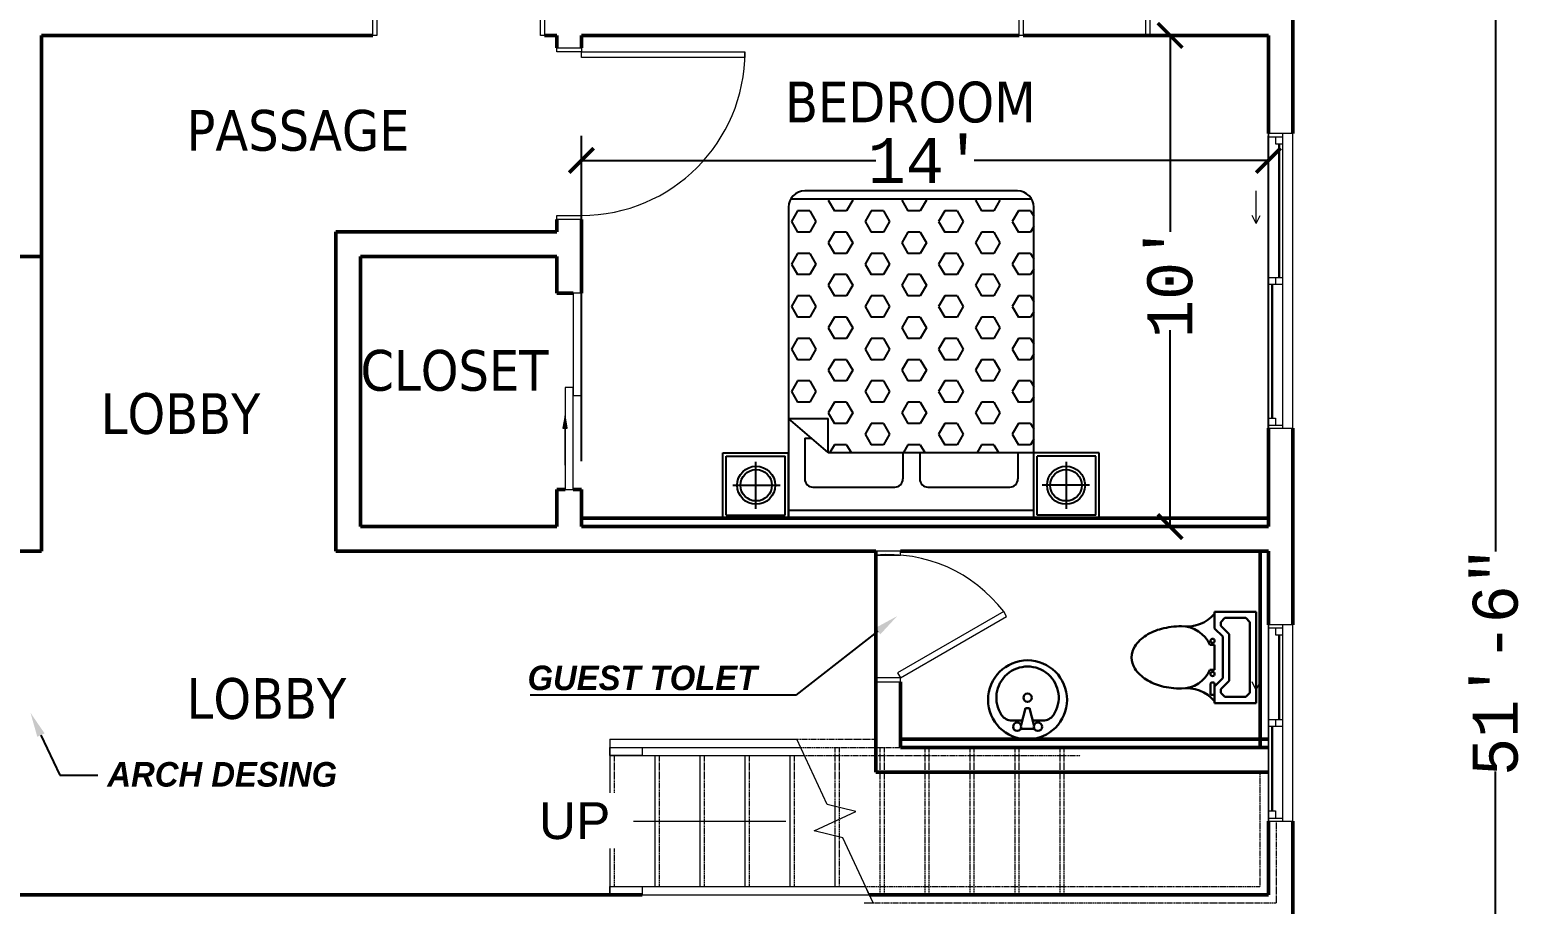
# Model space of a CAD drawing. Header units: inches. Extents: x 8351 to 42256, y 21052 to 33437.
# Drawn here: x 32353.8 to 32719.4, y 29823.7 to 30037.3 of the extents above; entities that cross this region are included whole.
import ezdxf
from ezdxf import colors
from ezdxf.entities.mleader import LeaderData, LeaderLine
from ezdxf.math import Vec2, Vec3

# ---------------------------------------------------------------- set-up
doc = ezdxf.new("R2010")
doc.units = ezdxf.units.IN
doc.header["$MEASUREMENT"] = 0
doc.linetypes.add('Overhead 1_16_', pattern=[0.101562, 0.0625, -0.039062])
for name, color, linetype, lineweight in [('A-DETL-GENF', 92, 'Continuous', 9), ('A-DIM', 7, 'Continuous', 25), ('A-DOOR', 10, 'Continuous', 13), ('A-DOOR-FRAM', 31, 'Continuous', 20), ('A-FLOR-HRAL', 11, 'Continuous', 9), ('A-GLAZ', 160, 'Continuous', 13), ('A-PLUMBING', 6, 'Continuous', 30), ('A-TEXT', 7, 'Continuous', 25), ('A-WALL', 7, 'Continuous', 35), ('S-STRS', 14, 'Continuous', 9), ('S-STRS-ANNO', 31, 'Continuous', 9), ('S-STRS-IDEN', 24, 'Continuous', 9), ('S-STRS-MBND', 31, 'Overhead 1_16_', 9)]:
    doc.layers.add(name, color=color, linetype=linetype, lineweight=lineweight)
doc.layers.add('A-FUNTURE', color=241, linetype='Continuous')
doc.styles.add('Arial', font='arial.ttf', dxfattribs={"height": 9})
doc.styles.add('ATT', font='txt')
doc.styles.add('PDF Tahoma', font='tahoma.ttf')
doc.styles.get("Standard").update_dxf_attribs({"font": 'consolab.ttf', "height": 11})
doc.dimstyles.get("Standard").update_dxf_attribs({"dimtxt": 11, "dimasz": 6, "dimexe": 6, "dimexo": 16, "dimgap": 0.09, "dimtad": 0, "dimdec": 0, "dimzin": 0, "dimdsep": 46, "dimlunit": 4, "dimtxsty": 'Standard', "dimblk": 'ARCHTICK', "dimcen": 0.09, "dimclrd": 256, "dimclre": 256, "dimclrt": 256, "dimadec": 0, "dimazin": 0, "dimtfac": 1, "dimtdec": 0, "dimtix": 1, "dimtofl": 0, "dimtmove": 0, "dimatfit": 2, "dimldrblk": 'ARCHTICK', "dimfxl": 1, "dimtolj": 1, "dimtzin": 0, "dimlwd": -1, "dimlwe": -1, "dimarcsym": 0})

# ---------------------------------------------------------------- blocks, each defined once
blk = doc.blocks.new('M_Door-Interior-Single-Full Glass-Wood - M_Door-Interior-Single-Full Glass-Wood-325325-B-FLOOR-PLAN')
at = {"layer": 'A-DOOR', "lineweight": 20}
for p, q in [((13.62, -2.88), (15, -2.88)), ((13.62, -32.88), (13.62, -2.88)), ((15, -2.88), (15, -32.88)), ((15, -32.88), (13.62, -32.88))]:
    blk.add_line(p, q, dxfattribs=at)
at = {"layer": 'A-DOOR', "lineweight": 9}
blk.add_arc((15, -2.88), 30, 180, 270, dxfattribs=at)
at = {"layer": 'A-DOOR-FRAM'}
for p, q in [((-15.98, 3.13), (-15, 3.13)), ((-15.98, -2.88), (-15.98, 3.13)), ((-15, 3.13), (-15, -2.88)), ((15, 3.13), (15.98, 3.13)), ((15, -2.88), (15, 3.13)), ((15.98, 3.13), (15.98, -2.88)), ((-15, -2.88), (-15.98, -2.88)), ((15.98, -2.88), (15, -2.88))]:
    blk.add_line(p, q, dxfattribs=at)
blk = doc.blocks.new('M_Door-Interior-Single-6_Panel-Wood - M_Door-Interior-Single-6_Panel-Wood-325326-B-FLOOR-PLAN')
at = {"layer": 'A-DOOR', "lineweight": 20}
for p, q in [((18.62, -2.88), (20, -2.88)), ((18.62, -42.88), (18.62, -2.88)), ((20, -2.88), (20, -42.88)), ((20, -42.88), (18.62, -42.88))]:
    blk.add_line(p, q, dxfattribs=at)
at = {"layer": 'A-DOOR', "lineweight": 9}
blk.add_arc((20, -2.88), 40, 180, 270, dxfattribs=at)
at = {"layer": 'A-DOOR-FRAM'}
for p, q in [((-20.98, 3.13), (-20, 3.13)), ((-20.98, -2.88), (-20.98, 3.13)), ((-20, 3.13), (-20, -2.88)), ((20, 3.13), (20.98, 3.13)), ((20, -2.88), (20, 3.13)), ((20.98, 3.13), (20.98, -2.88)), ((-20, -2.88), (-20.98, -2.88)), ((20.98, -2.88), (20, -2.88))]:
    blk.add_line(p, q, dxfattribs=at)
blk = doc.blocks.new('M_Door-Double-Sliding - 1700 x 2000mm-325327-B-FLOOR-PLAN')
at = {"layer": 'A-DETL-GENF', "lineweight": 13}
blk.add_hatch(color=256, dxfattribs=at).paths.add_polyline_path([(9.01, 4.53), (6, 4), (9.01, 3.47)], flags=0)
at = {"layer": 'A-DETL-GENF'}
for p, q in [((9.01, 4.53), (6, 4)), ((18, 4), (6, 4)), ((6, 4), (9.01, 3.47)), ((9.01, 3.47), (9.01, 4.53))]:
    blk.add_line(p, q, dxfattribs=at)
at = {"layer": 'A-DOOR', "lineweight": 20}
for p, q in [((0.98, 8), (-24, 8)), ((-24, 8), (-24, 6.03)), ((0.98, 6.03), (0.98, 8)), ((-24, 6.03), (0.98, 6.03)), ((24, 6.03), (-0.98, 6.03)), ((-0.98, 6.03), (-0.98, 4.06)), ((-0.98, 4.06), (24, 4.06)), ((24, 4.06), (24, 6.03))]:
    blk.add_line(p, q, dxfattribs=at)
blk = doc.blocks.new('M_Window-Sliding-Double - 1500 x 1200mm-330903-B-FLOOR-PLAN')
at = {"layer": 'A-GLAZ'}
for p, q in [((14, 5.85), (16, 6.85)), ((14, 5.85), (16, 4.85)), ((14, 5.85), (22, 5.85)), ((36, 2.85), (-36, 2.85)), ((-36, -3.15), (36, -3.15))]:
    blk.add_line(p, q, dxfattribs=at)
at = {"layer": 'A-GLAZ', "lineweight": 20}
for p, q in [((-36, 2.85), (-36, -3.15)), ((-36, 2.85), (-33.5, 2.85)), ((-35.25, 2.85), (-35.25, -0.65)), ((-33.5, 1.1), (-35.25, 1.1)), ((-33.5, 2.85), (-33.5, 1.1)), ((-0.875, -0.65), (-0.875, 2.85)), ((-0.875, 2.85), (0.875, 2.85)), ((0.875, 1.1), (-0.875, 1.1)), ((0.875, 2.85), (0.875, -0.65)), ((33.5, 1.1), (33.5, -0.65)), ((35.25, 1.1), (33.5, 1.1)), ((35.25, 2.85), (36, 2.85)), ((35.25, 2.85), (35.25, -0.65)), ((36, -3.15), (36, 2.85)), ((-36, -0.65), (-35.25, -0.65)), ((-0.875, -0.65), (0.875, -0.65)), ((33.5, -0.65), (36, -0.65))]:
    blk.add_line(p, q, dxfattribs=at)
at = {"layer": 'A-GLAZ', "lineweight": 9}
for p, q in [((-33.5, 2.85), (-0.875, 2.85)), ((0.875, 2.85), (35.25, 2.85)), ((-35.25, -0.65), (-0.875, -0.65)), ((0.875, -0.65), (33.5, -0.65))]:
    blk.add_line(p, q, dxfattribs=at)
at = {"layer": 'A-GLAZ', "lineweight": 30}
for p, q in [((-33.5, 1.975), (-0.875, 1.975)), ((0.875, 0.225), (33.5, 0.225))]:
    blk.add_line(p, q, dxfattribs=at)
blk = doc.blocks.new('M_Window-Sliding-Double - 1500 x 1200mm 3-331050-B-FLOOR-PLAN')
at = {"layer": 'A-GLAZ'}
for p, q in [((8, 5.85), (10, 6.85)), ((8, 5.85), (10, 4.85)), ((8, 5.85), (16, 5.85)), ((24, 2.85), (-24, 2.85)), ((-24, -3.15), (24, -3.15))]:
    blk.add_line(p, q, dxfattribs=at)
at = {"layer": 'A-GLAZ', "lineweight": 20}
for p, q in [((-24, 2.85), (-24, -3.15)), ((-24, 2.85), (-21.5, 2.85)), ((-23.25, 2.85), (-23.25, -0.65)), ((-21.5, 1.1), (-23.25, 1.1)), ((-21.5, 2.85), (-21.5, 1.1)), ((-0.875, -0.65), (-0.875, 2.85)), ((-0.875, 2.85), (0.875, 2.85)), ((0.875, 1.1), (-0.875, 1.1)), ((0.875, 2.85), (0.875, -0.65)), ((21.5, 1.1), (21.5, -0.65)), ((23.25, 1.1), (21.5, 1.1)), ((23.25, 2.85), (24, 2.85)), ((23.25, 2.85), (23.25, -0.65)), ((24, -3.15), (24, 2.85)), ((-24, -0.65), (-23.25, -0.65)), ((-0.875, -0.65), (0.875, -0.65)), ((21.5, -0.65), (24, -0.65))]:
    blk.add_line(p, q, dxfattribs=at)
at = {"layer": 'A-GLAZ', "lineweight": 9}
for p, q in [((-21.5, 2.85), (-0.875, 2.85)), ((0.875, 2.85), (23.25, 2.85)), ((-23.25, -0.65), (-0.875, -0.65)), ((0.875, -0.65), (21.5, -0.65))]:
    blk.add_line(p, q, dxfattribs=at)
at = {"layer": 'A-GLAZ', "lineweight": 30}
for p, q in [((-21.5, 1.975), (-0.875, 1.975)), ((0.875, 0.225), (21.5, 0.225))]:
    blk.add_line(p, q, dxfattribs=at)
blk = doc.blocks.new('Top Rail Type - Top Rail_Internal_-335362-B-FLOOR-PLAN')
at = {"layer": 'A-FLOR-HRAL'}
for p, q in [((-161.36, 212.38), (-161.36, 214.38)), ((-161.36, 214.38), (-153.5, 214.38)), ((-153.5, 214.38), (-153.5, 212.38))]:
    blk.add_line(p, q, dxfattribs=at)
blk = doc.blocks.new('Top Rail Type - Top Rail_Internal_-335377-B-FLOOR-PLAN')
at = {"layer": 'A-FLOR-HRAL'}
for p, q in [((-161.36, 246.38), (-161.36, 248.38)), ((-161.36, 248.38), (-153.5, 248.38)), ((-153.5, 246.38), (-161.36, 246.38)), ((-153.5, 248.38), (-153.5, 246.38))]:
    blk.add_line(p, q, dxfattribs=at)
blk = doc.blocks.new('P15TOI12')
at = {"color": 0, "linetype": 'ByBlock'}
for p, q in [((0, -279.4), (0, 279.4)), ((0, 279.4), (254, 279.4)), ((254, 279.4), (254, 177.8)), ((38.1, 215.9), (63.5, 241.3)), ((38.1, -215.9), (38.1, 215.9)), ((63.5, 241.3), (190.5, 241.3)), ((165.1, 142.8), (215.9, 193.6)), ((190.5, 241.3), (215.9, 215.9)), ((215.9, 215.9), (215.9, 193.6)), ((165.1, -142.8), (165.1, 142.8)), ((203.2, 127), (254, 177.8)), ((203.2, -127), (203.2, 127)), ((254, 76.2), (254, -76.2)), ((254, 76.2), (282.6, 76.2)), ((254, -76.2), (282.6, -76.2)), ((165.1, -142.8), (215.9, -193.6)), ((203.2, -127), (254, -177.8)), ((254, -165.1), (254, -177.8)), ((254, -279.4), (254, -177.8)), ((279.4, -228.6), (279.4, -165.1)), ((63.5, -241.3), (38.1, -215.9)), ((63.5, -241.3), (190.5, -241.3)), ((215.9, -215.9), (190.5, -241.3)), ((215.9, -215.9), (215.9, -193.6)), ((254, -228.6), (279.4, -228.6)), ((0, -279.4), (254, -279.4))]:
    blk.add_line(p, q, dxfattribs=at)
blk.add_lwpolyline([(457.2, -190.5, 0.063415), (579, -175, 0.076468), (672.7, -134.7, 0.107136), (741.6, -67.6, 0.147373), (762, 0, 0.147373), (741.6, 67.6, 0.107136), (672.7, 134.7, 0.076468), (579, 175, 0.063415), (457.2, 190.5, 0.063415)], format="xyb", dxfattribs=at)
for centre in [(266.7, 101.6), (266.7, -101.6)]:
    blk.add_circle(centre, 12.7, dxfattribs=at)
for centre, radius, start, end in [((426.2, 416.9), 228.5, 221.08899, 277.79892), ((457.2, 0), 190.5, 90, 156.42182), ((457.2, 0), 190.5, 203.57818, 270), ((266.7, -165.1), 12.7, 0, 180), ((426.2, -416.9), 228.5, 82.20108, 138.91101)]:
    blk.add_arc(centre, radius, start, end, dxfattribs=at)
at = {"color": 0, "linetype": 'ByBlock', "style": 'ATT'}
for tag, p, flags in [('ITEM', (0, -533.4), 3), ('ROOM_NUMBER', (0, -762), 1)]:
    blk.add_attdef(tag, p, '', height=152.4, dxfattribs=dict(at, flags=flags))
blk = doc.blocks.new('P15LAV05')
at = {"color": 0, "linetype": 'ByBlock'}
for p, q in [((114.3, 31.8), (114.3, 95)), ((63.5, -38.1), (63.5, 38.1)), ((190.5, 12.7), (88.9, 38.1)), ((190.5, -12.7), (190.5, 12.7)), ((88.9, -38.1), (190.5, -12.7)), ((114.3, -95), (114.3, -31.8))]:
    blk.add_line(p, q, dxfattribs=at)
for centre, radius in [((241.3, 0), 241.3), ((76.2, 63.5), 25.4), ((254, 0), 25.4), ((76.2, -63.5), 25.4)]:
    blk.add_circle(centre, radius, dxfattribs=at)
for centre, radius, start, end in [((254, 0), 190.5, 236.25101, 123.74899), ((190.5, 95), 76.2, 123.74899, 180), ((190.5, -95), 76.2, 180, 236.25101)]:
    blk.add_arc(centre, radius, start, end, dxfattribs=at)
at = {"color": 0, "linetype": 'ByBlock', "style": 'ATT'}
for tag, p, flags in [('ITEM', (0, -457.2), 3), ('ROOM_NUMBER', (0, -685.8), 1)]:
    blk.add_attdef(tag, p, '', height=152.4, dxfattribs=dict(at, flags=flags))
blk = doc.blocks.new('*X56')
at = {"color": 0, "ltscale": 120}
for p, q in [((62755.8, 38937.8), (62775, 38971.1)), ((62775, 38971.1), (62850, 38971.1)), ((62887.5, 38906.2), (62850, 38971.1)), ((63000, 38971.1), (62972.5, 39018.8)), ((63000, 38971.1), (63075, 38971.1)), ((63075, 38971.1), (63102.5, 39018.8)), ((63187.5, 38906.2), (63225, 38971.1)), ((63225, 38971.1), (63300, 38971.1)), ((63337.5, 38906.2), (63300, 38971.1)), ((63450, 38971.1), (63422.5, 39018.8)), ((63450, 38971.1), (63525, 38971.1)), ((63525, 38971.1), (63552.5, 39018.8)), ((63637.5, 38906.2), (63675, 38971.1)), ((63675, 38971.1), (63750, 38971.1)), ((63787.5, 38906.2), (63750, 38971.1)), ((63900, 38971.1), (63872.5, 39018.8)), ((63900, 38971.1), (63975, 38971.1)), ((63975, 38971.1), (64002.5, 39018.8)), ((62775, 38841.2), (62755.8, 38874.6)), ((62850, 38841.2), (62887.5, 38906.2)), ((63225, 38841.2), (63187.5, 38906.2)), ((63300, 38841.2), (63337.5, 38906.2)), ((63675, 38841.2), (63637.5, 38906.2)), ((63750, 38841.2), (63787.5, 38906.2)), ((62775, 38841.2), (62850, 38841.2)), ((62962.5, 38776.3), (63000, 38841.2)), ((63000, 38711.3), (62962.5, 38776.3)), ((63000, 38841.2), (63075, 38841.2)), ((63112.5, 38776.3), (63075, 38841.2)), ((63075, 38711.3), (63112.5, 38776.3)), ((63225, 38841.2), (63300, 38841.2)), ((63412.5, 38776.3), (63450, 38841.2)), ((63450, 38711.3), (63412.5, 38776.3)), ((63450, 38841.2), (63525, 38841.2)), ((63562.5, 38776.3), (63525, 38841.2)), ((63525, 38711.3), (63562.5, 38776.3)), ((63675, 38841.2), (63750, 38841.2)), ((63862.5, 38776.3), (63900, 38841.2)), ((63900, 38711.3), (63862.5, 38776.3)), ((63900, 38841.2), (63975, 38841.2)), ((64012.5, 38776.3), (63975, 38841.2)), ((63975, 38711.3), (64012.5, 38776.3)), ((62755.8, 38678), (62775, 38711.3)), ((62775, 38711.3), (62850, 38711.3)), ((62887.5, 38646.4), (62850, 38711.3)), ((63000, 38711.3), (63075, 38711.3)), ((63187.5, 38646.4), (63225, 38711.3)), ((63225, 38711.3), (63300, 38711.3)), ((63337.5, 38646.4), (63300, 38711.3)), ((63450, 38711.3), (63525, 38711.3)), ((63637.5, 38646.4), (63675, 38711.3)), ((63675, 38711.3), (63750, 38711.3)), ((63787.5, 38646.4), (63750, 38711.3)), ((63900, 38711.3), (63975, 38711.3)), ((64087.5, 38646.4), (64125, 38711.3)), ((64125, 38711.3), (64200, 38711.3)), ((64237.5, 38646.4), (64200, 38711.3)), ((62775, 38581.4), (62755.8, 38614.8)), ((62775, 38581.4), (62850, 38581.4)), ((62850, 38581.4), (62887.5, 38646.4)), ((62962.5, 38516.5), (63000, 38581.4)), ((63000, 38581.4), (63075, 38581.4)), ((63112.5, 38516.5), (63075, 38581.4)), ((63225, 38581.4), (63187.5, 38646.4)), ((63225, 38581.4), (63300, 38581.4)), ((63300, 38581.4), (63337.5, 38646.4)), ((63412.5, 38516.5), (63450, 38581.4)), ((63450, 38581.4), (63525, 38581.4)), ((63562.5, 38516.5), (63525, 38581.4)), ((63675, 38581.4), (63637.5, 38646.4)), ((63675, 38581.4), (63750, 38581.4)), ((63750, 38581.4), (63787.5, 38646.4)), ((63862.5, 38516.5), (63900, 38581.4)), ((63900, 38581.4), (63975, 38581.4)), ((64012.5, 38516.5), (63975, 38581.4)), ((64125, 38581.4), (64087.5, 38646.4)), ((64125, 38581.4), (64200, 38581.4)), ((64200, 38581.4), (64237.5, 38646.4)), ((63000, 38451.5), (62962.5, 38516.5)), ((63075, 38451.5), (63112.5, 38516.5)), ((63450, 38451.5), (63412.5, 38516.5)), ((63525, 38451.5), (63562.5, 38516.5)), ((63900, 38451.5), (63862.5, 38516.5)), ((63975, 38451.5), (64012.5, 38516.5)), ((62755.8, 38418.2), (62775, 38451.5)), ((62775, 38451.5), (62850, 38451.5)), ((62887.5, 38386.6), (62850, 38451.5)), ((63000, 38451.5), (63075, 38451.5)), ((63187.5, 38386.6), (63225, 38451.5)), ((63225, 38451.5), (63300, 38451.5)), ((63337.5, 38386.6), (63300, 38451.5)), ((63450, 38451.5), (63525, 38451.5)), ((63637.5, 38386.6), (63675, 38451.5)), ((63675, 38451.5), (63750, 38451.5)), ((63787.5, 38386.6), (63750, 38451.5)), ((63900, 38451.5), (63975, 38451.5)), ((64087.5, 38386.6), (64125, 38451.5)), ((64125, 38451.5), (64200, 38451.5)), ((64237.5, 38386.6), (64200, 38451.5)), ((62775, 38321.6), (62755.8, 38354.9)), ((62775, 38321.6), (62850, 38321.6)), ((62850, 38321.6), (62887.5, 38386.6)), ((62962.5, 38256.7), (63000, 38321.6)), ((63000, 38321.6), (63075, 38321.6)), ((63112.5, 38256.7), (63075, 38321.6)), ((63225, 38321.6), (63187.5, 38386.6)), ((63225, 38321.6), (63300, 38321.6)), ((63300, 38321.6), (63337.5, 38386.6)), ((63412.5, 38256.7), (63450, 38321.6)), ((63450, 38321.6), (63525, 38321.6)), ((63562.5, 38256.7), (63525, 38321.6)), ((63675, 38321.6), (63637.5, 38386.6)), ((63675, 38321.6), (63750, 38321.6)), ((63750, 38321.6), (63787.5, 38386.6)), ((63862.5, 38256.7), (63900, 38321.6)), ((63900, 38321.6), (63975, 38321.6)), ((64012.5, 38256.7), (63975, 38321.6)), ((64125, 38321.6), (64087.5, 38386.6)), ((64125, 38321.6), (64200, 38321.6)), ((64200, 38321.6), (64237.5, 38386.6)), ((63000, 38191.7), (62962.5, 38256.7)), ((63075, 38191.7), (63112.5, 38256.7)), ((63450, 38191.7), (63412.5, 38256.7)), ((63525, 38191.7), (63562.5, 38256.7)), ((63900, 38191.7), (63862.5, 38256.7)), ((63975, 38191.7), (64012.5, 38256.7)), ((62755.8, 38158.4), (62775, 38191.7)), ((62775, 38191.7), (62850, 38191.7)), ((62887.5, 38126.8), (62850, 38191.7)), ((62850, 38061.8), (62887.5, 38126.8)), ((63000, 38191.7), (63075, 38191.7)), ((63187.5, 38126.8), (63225, 38191.7)), ((63225, 38061.8), (63187.5, 38126.8)), ((63225, 38191.7), (63300, 38191.7)), ((63337.5, 38126.8), (63300, 38191.7)), ((63300, 38061.8), (63337.5, 38126.8)), ((63450, 38191.7), (63525, 38191.7)), ((63637.5, 38126.8), (63675, 38191.7)), ((63675, 38061.8), (63637.5, 38126.8)), ((63675, 38191.7), (63750, 38191.7)), ((63787.5, 38126.8), (63750, 38191.7)), ((63750, 38061.8), (63787.5, 38126.8)), ((63900, 38191.7), (63975, 38191.7)), ((64087.5, 38126.8), (64125, 38191.7)), ((64125, 38061.8), (64087.5, 38126.8)), ((64125, 38191.7), (64200, 38191.7)), ((64237.5, 38126.8), (64200, 38191.7)), ((64200, 38061.8), (64237.5, 38126.8)), ((62775, 38061.8), (62755.8, 38095.1)), ((62775, 38061.8), (62850, 38061.8)), ((62962.5, 37996.9), (63000, 38061.8)), ((63000, 38061.8), (63075, 38061.8)), ((63112.5, 37996.9), (63075, 38061.8)), ((63225, 38061.8), (63300, 38061.8)), ((63412.5, 37996.9), (63450, 38061.8)), ((63450, 38061.8), (63525, 38061.8)), ((63562.5, 37996.9), (63525, 38061.8)), ((63675, 38061.8), (63750, 38061.8)), ((63862.5, 37996.9), (63900, 38061.8)), ((63900, 38061.8), (63975, 38061.8)), ((64012.5, 37996.9), (63975, 38061.8)), ((64125, 38061.8), (64200, 38061.8)), ((62755.8, 37898.6), (62775, 37931.9)), ((62775, 37931.9), (62850, 37931.9)), ((62887.5, 37867), (62850, 37931.9)), ((63000, 37931.9), (62962.5, 37996.9)), ((63000, 37931.9), (63075, 37931.9)), ((63075, 37931.9), (63112.5, 37996.9)), ((63187.5, 37867), (63225, 37931.9)), ((63225, 37931.9), (63300, 37931.9)), ((63337.5, 37867), (63300, 37931.9)), ((63450, 37931.9), (63412.5, 37996.9)), ((63450, 37931.9), (63525, 37931.9)), ((63525, 37931.9), (63562.5, 37996.9)), ((63637.5, 37867), (63675, 37931.9)), ((63675, 37931.9), (63750, 37931.9)), ((63787.5, 37867), (63750, 37931.9)), ((63900, 37931.9), (63862.5, 37996.9)), ((63900, 37931.9), (63975, 37931.9)), ((63975, 37931.9), (64012.5, 37996.9)), ((64087.5, 37867), (64125, 37931.9)), ((64125, 37931.9), (64200, 37931.9)), ((64237.5, 37867), (64200, 37931.9)), ((62850, 37802), (62887.5, 37867)), ((63225, 37802), (63187.5, 37867)), ((63300, 37802), (63337.5, 37867)), ((63675, 37802), (63637.5, 37867)), ((63750, 37802), (63787.5, 37867)), ((64125, 37802), (64087.5, 37867)), ((64200, 37802), (64237.5, 37867)), ((62775, 37802), (62755.8, 37835.3)), ((62775, 37802), (62850, 37802)), ((62962.5, 37737.1), (63000, 37802)), ((63000, 37802), (63075, 37802)), ((63112.5, 37737.1), (63075, 37802)), ((63225, 37802), (63300, 37802)), ((63412.5, 37737.1), (63450, 37802)), ((63450, 37802), (63525, 37802)), ((63562.5, 37737.1), (63525, 37802)), ((63675, 37802), (63750, 37802)), ((63862.5, 37737.1), (63900, 37802)), ((63900, 37802), (63975, 37802)), ((64012.5, 37737.1), (63975, 37802)), ((64125, 37802), (64200, 37802)), ((62755.8, 37638.8), (62775, 37672.1)), ((62775, 37672.1), (62850, 37672.1)), ((62887.5, 37607.2), (62850, 37672.1)), ((63000, 37672.1), (62962.5, 37737.1)), ((63000, 37672.1), (63075, 37672.1)), ((63075, 37672.1), (63112.5, 37737.1)), ((63187.5, 37607.2), (63225, 37672.1)), ((63225, 37672.1), (63300, 37672.1)), ((63337.5, 37607.2), (63300, 37672.1)), ((63450, 37672.1), (63412.5, 37737.1)), ((63450, 37672.1), (63525, 37672.1)), ((63525, 37672.1), (63562.5, 37737.1)), ((63637.5, 37607.2), (63675, 37672.1)), ((63675, 37672.1), (63750, 37672.1)), ((63787.5, 37607.2), (63750, 37672.1)), ((63900, 37672.1), (63862.5, 37737.1)), ((63900, 37672.1), (63975, 37672.1)), ((63975, 37672.1), (64012.5, 37737.1)), ((64087.5, 37607.2), (64125, 37672.1)), ((64125, 37672.1), (64200, 37672.1)), ((64237.5, 37607.2), (64200, 37672.1)), ((62775, 37542.2), (62755.8, 37575.5)), ((62850, 37542.2), (62887.5, 37607.2)), ((63225, 37542.2), (63187.5, 37607.2)), ((63300, 37542.2), (63337.5, 37607.2)), ((63675, 37542.2), (63637.5, 37607.2)), ((63750, 37542.2), (63787.5, 37607.2)), ((64125, 37542.2), (64087.5, 37607.2)), ((64200, 37542.2), (64237.5, 37607.2)), ((62775, 37542.2), (62850, 37542.2)), ((62962.5, 37477.2), (63000, 37542.2)), ((62966.3, 37470.6), (62962.5, 37477.2)), ((63000, 37542.2), (63075, 37542.2)), ((63112.5, 37477.2), (63075, 37542.2)), ((63108.7, 37470.6), (63112.5, 37477.2)), ((63225, 37542.2), (63300, 37542.2)), ((63412.5, 37477.2), (63450, 37542.2)), ((63416.3, 37470.6), (63412.5, 37477.2)), ((63450, 37542.2), (63525, 37542.2)), ((63562.5, 37477.2), (63525, 37542.2)), ((63558.7, 37470.6), (63562.5, 37477.2)), ((63675, 37542.2), (63750, 37542.2)), ((63862.5, 37477.2), (63900, 37542.2)), ((63866.3, 37470.6), (63862.5, 37477.2)), ((63900, 37542.2), (63975, 37542.2)), ((64012.5, 37477.2), (63975, 37542.2)), ((64008.7, 37470.6), (64012.5, 37477.2)), ((64125, 37542.2), (64200, 37542.2))]:
    blk.add_line(p, q, dxfattribs=at)
blk = doc.blocks.new('_ArchTick')
at = {"color": 0, "linetype": 'ByBlock', "const_width": 0.15}
blk.add_lwpolyline([(-0.5, -0.5), (0.5, 0.5)], dxfattribs=at)
blk = doc.blocks.new('*D75')
at = {"layer": 'A-DIM', "transparency": 16777216}
for p, q in [((32678.66, 30192), (32718.2, 30192)), ((32712.2, 30192), (32712.2, 29909.91)), ((32712.2, 29574), (32712.2, 29856.09)), ((32600.66, 29574), (32718.2, 29574))]:
    blk.add_line(p, q, dxfattribs=at)
at = {"layer": 'Defpoints', "color": 0, "transparency": 16777216}
for p in [(32662.66, 30192), (32584.66, 29574), (32712.2, 29574)]:
    blk.add_point(p, dxfattribs=at)
at = {"layer": 'A-DIM', "transparency": 16777216, "xscale": 6, "yscale": 6, "zscale": 6}
for p, rotation in [((32712.2, 30192), 90), ((32712.2, 29574), 270)]:
    blk.add_blockref('_ArchTick', p, dxfattribs=dict(at, rotation=rotation))
at = {"layer": 'A-DIM', "transparency": 16777216, "insert": (32712.2, 29883), "char_height": 11, "attachment_point": 5, "rotation": 90}
blk.add_mtext('\\A1;51\'-6"', dxfattribs=at)
blk = doc.blocks.new('*D81')
at = {"layer": 'A-DIM', "transparency": 16777216}
for p, q in [((32488.66, 29932), (32488.66, 30011.44)), ((32656.66, 29932), (32656.66, 30011.44)), ((32488.66, 30005.44), (32560.63, 30005.44)), ((32656.66, 30005.44), (32584.69, 30005.44))]:
    blk.add_line(p, q, dxfattribs=at)
at = {"layer": 'Defpoints', "color": 0, "transparency": 16777216}
for p in [(32656.66, 30005.44), (32488.66, 29916), (32656.66, 29916)]:
    blk.add_point(p, dxfattribs=at)
at = {"layer": 'A-DIM', "transparency": 16777216, "xscale": 6, "yscale": 6, "zscale": 6, "rotation": 180}
blk.add_blockref('_ArchTick', (32488.66, 30005.44), dxfattribs=at)
at = {"layer": 'A-DIM', "transparency": 16777216, "xscale": 6, "yscale": 6, "zscale": 6}
blk.add_blockref('_ArchTick', (32656.66, 30005.44), dxfattribs=at)
at = {"layer": 'A-DIM', "transparency": 16777216, "insert": (32572.66, 30005.44), "char_height": 11, "attachment_point": 5}
blk.add_mtext("\\A1;14'", dxfattribs=at)
blk = doc.blocks.new('*D82')
at = {"layer": 'A-DIM', "transparency": 16777216}
for p, q in [((32640.66, 30036), (32626.61, 30036)), ((32632.61, 30036), (32632.61, 29988.03)), ((32632.61, 29916), (32632.61, 29963.97)), ((32640.66, 29916), (32626.61, 29916))]:
    blk.add_line(p, q, dxfattribs=at)
at = {"layer": 'Defpoints', "color": 0, "transparency": 16777216}
for p in [(32656.66, 30036), (32632.61, 29916), (32656.66, 29916)]:
    blk.add_point(p, dxfattribs=at)
at = {"layer": 'A-DIM', "transparency": 16777216, "xscale": 6, "yscale": 6, "zscale": 6}
for p, rotation in [((32632.61, 30036), 90), ((32632.61, 29916), 270)]:
    blk.add_blockref('_ArchTick', p, dxfattribs=dict(at, rotation=rotation))
at = {"layer": 'A-DIM', "transparency": 16777216, "insert": (32632.61, 29976), "char_height": 11, "attachment_point": 5, "rotation": 90}
blk.add_mtext("\\A1;10'", dxfattribs=at)

msp = doc.modelspace()

# ---------------------------------------------------------------- linework, layer by layer
at = {"layer": 'A-DOOR', "lineweight": 20}
for p, q in [((32591.95, 29895.21), (32565.97, 29880.21)), ((32566.66, 29879.01), (32592.64, 29894.01)), ((32592.64, 29894.01), (32591.95, 29895.21)), ((32565.97, 29880.21), (32566.66, 29879.01))]:
    msp.add_line(p, q, dxfattribs=at)
msp.add_arc((32563.66, 29873.45), 35.69, 37.5619, 94.8217, dxfattribs=at)
at = {"layer": 'A-DOOR-FRAM'}
for p, q in [((32560.66, 29910), (32560.66, 29909.01)), ((32566.66, 29910), (32560.66, 29910)), ((32560.66, 29909.01), (32566.66, 29909.01)), ((32566.66, 29909.01), (32566.66, 29910)), ((32560.66, 29879.01), (32560.66, 29878.03)), ((32566.66, 29879.01), (32560.66, 29879.01)), ((32560.66, 29878.03), (32566.66, 29878.03)), ((32566.66, 29878.03), (32566.66, 29879.01))]:
    msp.add_line(p, q, dxfattribs=at)
at = {"layer": 'A-FLOR-HRAL'}
for p, q in [((32495.66, 29862), (32495.66, 29860)), ((32495.66, 29862), (32542.27, 29862)), ((32495.66, 29860), (32543.2, 29860)), ((32543.2, 29860), (32542.27, 29862)), ((32495.66, 29828), (32495.66, 29826)), ((32495.66, 29828), (32558.12, 29828)), ((32559.05, 29826), (32558.12, 29828)), ((32503.52, 29826), (32559.05, 29826))]:
    msp.add_line(p, q, dxfattribs=at)
at = {"layer": 'A-FLOR-HRAL', "linetype": 'Overhead 1_16_'}
for p, q in [((32542.27, 29862), (32560.66, 29862)), ((32543.2, 29860), (32605.66, 29860)), ((32605.66, 29862), (32608.66, 29862)), ((32605.66, 29860), (32610.66, 29860)), ((32654.66, 29828), (32654.66, 29856)), ((32656.66, 29826), (32656.66, 29856)), ((32558.12, 29828), (32605.66, 29828)), ((32605.66, 29828), (32654.66, 29828)), ((32559.05, 29826), (32605.66, 29826)), ((32605.66, 29826), (32656.66, 29826))]:
    msp.add_line(p, q, dxfattribs=at)
at = {"layer": 'A-FUNTURE', "ltscale": 120}
for p, q in [((32595.29, 29998), (32543.29, 29998)), ((32598.75, 29996), (32539.82, 29996)), ((32539.29, 29994), (32539.29, 29918)), ((32599.29, 29918), (32599.29, 29994)), ((32549.03, 29934.07), (32539.29, 29942.39)), ((32539.29, 29942.39), (32549.03, 29942.39)), ((32549.03, 29934.07), (32549.03, 29942.39)), ((32543.29, 29937.62), (32543.29, 29927.62)), ((32543.29, 29937.62), (32544.87, 29937.62)), ((32523.29, 29934), (32539.29, 29934)), ((32523.29, 29918), (32523.29, 29934)), ((32524.09, 29933.2), (32538.49, 29933.2)), ((32524.09, 29918.8), (32524.09, 29933.2)), ((32538.49, 29918.8), (32538.49, 29933.2)), ((32539.29, 29918), (32539.29, 29934)), ((32549.03, 29934.07), (32599.29, 29934.07)), ((32567.29, 29934.07), (32567.29, 29927.62)), ((32571.4, 29934.07), (32571.4, 29927.62)), ((32595.4, 29934.07), (32595.4, 29927.62)), ((32599.29, 29918), (32599.29, 29934)), ((32615.29, 29934), (32599.29, 29934)), ((32600.09, 29918.8), (32600.09, 29933.2)), ((32614.49, 29933.2), (32600.09, 29933.2)), ((32614.49, 29918.8), (32614.49, 29933.2)), ((32615.29, 29918), (32615.29, 29934)), ((32531.32, 29920.29), (32531.32, 29931.77)), ((32607.26, 29920.29), (32607.26, 29931.77)), ((32525.71, 29926.08), (32537.28, 29926.08)), ((32545.29, 29925.62), (32565.29, 29925.62)), ((32573.4, 29925.62), (32593.4, 29925.62)), ((32612.87, 29926.08), (32601.3, 29926.08)), ((32523.29, 29918), (32539.29, 29918)), ((32524.09, 29918.8), (32538.49, 29918.8)), ((32539.29, 29920), (32599.29, 29920)), ((32539.29, 29918), (32599.29, 29918)), ((32615.29, 29918), (32599.29, 29918)), ((32614.49, 29918.8), (32600.09, 29918.8))]:
    msp.add_line(p, q, dxfattribs=at)
for centre, radius in [((32531.4, 29926.08), 4.65), ((32531.4, 29926.08), 3.85), ((32607.17, 29926.08), 4.65), ((32607.17, 29926.08), 3.85)]:
    msp.add_circle(centre, radius, dxfattribs=at)
for centre, radius, start, end in [((32543.29, 29994), 4, 90, 180), ((32595.29, 29994), 4, 0, 90), ((32545.29, 29927.62), 2, 180, 270), ((32565.29, 29927.62), 2, 270, 0), ((32573.4, 29927.62), 2, 180, 270), ((32593.4, 29927.62), 2, 270, 0)]:
    msp.add_arc(centre, radius, start, end, dxfattribs=at)
at = {"layer": 'A-WALL', "lineweight": 50}
for p, q in [((32662.66, 30012), (32662.66, 30096)), ((32356.66, 30036), (32437.67, 30036)), ((32356.66, 29910), (32356.66, 30036)), ((32479.64, 30036), (32482.66, 30036)), ((32482.66, 30036), (32482.66, 30032.98)), ((32488.66, 30036), (32595.67, 30036)), ((32488.66, 30032.98), (32488.66, 30036)), ((32596.66, 30036), (32656.66, 30036)), ((32656.66, 30036), (32656.66, 30012)), ((32482.66, 29991.01), (32482.66, 29988)), ((32488.66, 29973), (32488.66, 29991.01)), ((32428.66, 29988), (32428.66, 29910)), ((32482.66, 29988), (32428.66, 29988)), ((32350.66, 29982), (32356.66, 29982)), ((32434.66, 29916), (32434.66, 29982)), ((32434.66, 29982), (32482.66, 29982)), ((32482.66, 29982), (32482.66, 29973)), ((32482.66, 29973), (32486.69, 29973)), ((32656.66, 29940), (32656.66, 29916)), ((32662.66, 29892), (32662.66, 29940)), ((32484.72, 29925), (32482.66, 29925)), ((32482.66, 29925), (32482.66, 29916)), ((32488.66, 29925), (32486.69, 29925)), ((32488.66, 29916), (32488.66, 29925)), ((32656.66, 29918), (32488.66, 29918)), ((32482.66, 29916), (32434.66, 29916)), ((32656.66, 29916), (32488.66, 29916)), ((32350.66, 29910), (32356.66, 29910)), ((32428.66, 29910), (32560.66, 29910)), ((32560.66, 29910), (32560.66, 29856)), ((32656.66, 29910), (32566.66, 29910)), ((32654.66, 29910), (32654.66, 29862)), ((32656.66, 29910), (32656.66, 29892)), ((32566.66, 29878.03), (32566.66, 29862)), ((32656.66, 29864), (32566.66, 29864)), ((32656.66, 29862), (32566.66, 29862)), ((32656.66, 29856), (32560.66, 29856)), ((32656.66, 29844), (32656.66, 29826)), ((32662.66, 29820), (32662.66, 29844)), ((32503.53, 29826), (32347.66, 29826)), ((32656.66, 29826), (32559.05, 29826))]:
    msp.add_line(p, q, dxfattribs=at)
at = {"layer": 'S-STRS'}
for p, q in [((32495.66, 29864), (32495.66, 29862)), ((32495.66, 29864), (32541.33, 29864)), ((32495.66, 29860), (32495.66, 29828)), ((32506.66, 29860), (32506.66, 29828)), ((32517.66, 29860), (32517.66, 29828)), ((32528.66, 29860), (32528.66, 29828)), ((32539.66, 29860), (32539.66, 29828)), ((32550.66, 29847.61), (32550.66, 29844)), ((32550.66, 29840.38), (32550.66, 29828)), ((32557.79, 29824), (32559.98, 29824))]:
    msp.add_line(p, q, dxfattribs=at)
at = {"layer": 'S-STRS', "linetype": 'Overhead 1_16_'}
for p, q in [((32496.66, 29860), (32496.66, 29828)), ((32507.66, 29860), (32507.66, 29828)), ((32518.66, 29860), (32518.66, 29828)), ((32529.66, 29860), (32529.66, 29828)), ((32540.66, 29860), (32540.66, 29828)), ((32551.66, 29847.37), (32551.66, 29844.46)), ((32551.66, 29840.14), (32551.66, 29828))]:
    msp.add_line(p, q, dxfattribs=at)
at = {"layer": 'S-STRS-ANNO'}
for p, q in [((32495.66, 29844), (32506.66, 29844)), ((32506.66, 29844), (32517.66, 29844)), ((32517.66, 29844), (32528.66, 29844)), ((32528.66, 29844), (32538.66, 29844))]:
    msp.add_line(p, q, dxfattribs=at)
at = {"layer": 'S-STRS-MBND'}
for p, q in [((32541.33, 29864), (32560.66, 29864)), ((32542.27, 29862), (32606.66, 29862)), ((32550.66, 29862), (32550.66, 29847.61)), ((32551.66, 29862), (32551.66, 29847.37)), ((32561.66, 29862), (32561.66, 29826)), ((32562.66, 29862), (32562.66, 29826)), ((32572.66, 29862), (32572.66, 29826)), ((32573.66, 29862), (32573.66, 29826)), ((32583.66, 29862), (32583.66, 29826)), ((32584.66, 29862), (32584.66, 29826)), ((32594.66, 29862), (32594.66, 29826)), ((32595.66, 29862), (32595.66, 29826)), ((32605.66, 29862), (32605.66, 29826)), ((32606.66, 29862), (32608.66, 29862)), ((32606.66, 29862), (32606.66, 29826)), ((32551.66, 29844.46), (32551.66, 29840.14)), ((32550.66, 29844), (32550.66, 29840.38)), ((32656.66, 29826), (32656.66, 29844)), ((32658.66, 29824), (32658.66, 29844)), ((32559.05, 29826), (32656.66, 29826)), ((32559.98, 29824), (32656.66, 29824)), ((32656.66, 29824), (32658.66, 29824))]:
    msp.add_line(p, q, dxfattribs=at)
at = {"layer": 'S-STRS-MBND', "linetype": 'Continuous'}
for p, q in [((32548.76, 29848.08), (32541.33, 29864)), ((32555.76, 29846.38), (32548.76, 29848.08)), ((32545.56, 29841.62), (32555.76, 29846.38)), ((32552.56, 29839.92), (32545.56, 29841.62)), ((32559.98, 29824), (32552.56, 29839.92))]:
    msp.add_line(p, q, dxfattribs=at)

# ---------------------------------------------------------------- block references
at = {"layer": 'A-DOOR'}
for name, p, rotation in [('M_Door-Interior-Single-6_Panel-Wood - M_Door-Interior-Single-6_Panel-Wood-325326-B-FLOOR-PLAN', (32458.66, 30039.12), 180), ('M_Door-Interior-Single-Full Glass-Wood - M_Door-Interior-Single-Full Glass-Wood-325325-B-FLOOR-PLAN', (32611.66, 30039.12), 180), ('M_Door-Interior-Single-6_Panel-Wood - M_Door-Interior-Single-6_Panel-Wood-325326-B-FLOOR-PLAN', (32485.78, 30012), 89.99999999999991), ('M_Door-Double-Sliding - 1700 x 2000mm-325327-B-FLOOR-PLAN', (32480.66, 29949), 269.9999999999999)]:
    msp.add_blockref(name, p, dxfattribs=dict(at, rotation=rotation))
at = {"layer": 'A-FLOR-HRAL'}
for name in ['Top Rail Type - Top Rail_Internal_-335377-B-FLOOR-PLAN', 'Top Rail Type - Top Rail_Internal_-335362-B-FLOOR-PLAN']:
    msp.add_blockref(name, (32657.01, 29613.62), dxfattribs=at)
at = {"layer": 'A-FUNTURE', "ltscale": 120, "xscale": 0.04, "yscale": 0.04, "zscale": 0.04, "rotation": 180}
msp.add_blockref('*X56', (35109.52, 31494.82), dxfattribs=at)
at = {"layer": 'A-GLAZ', "rotation": 89.99999999999991}
for name, p in [('M_Window-Sliding-Double - 1500 x 1200mm-330903-B-FLOOR-PLAN', (32659.51, 29976)), ('M_Window-Sliding-Double - 1500 x 1200mm 3-331050-B-FLOOR-PLAN', (32659.51, 29868))]:
    msp.add_blockref(name, p, dxfattribs=at)
at = {"layer": 'A-PLUMBING', "xscale": -0.04, "yscale": 0.04, "zscale": 0.04}
msp.add_blockref('P15TOI12', (32653.66, 29884), dxfattribs=at)
at = {"layer": 'A-PLUMBING', "xscale": 0.04, "yscale": 0.04, "zscale": 0.04, "rotation": 90}
msp.add_blockref('P15LAV05', (32597.76, 29864), dxfattribs=at)

# ---------------------------------------------------------------- texts
at = {"layer": 'A-TEXT', "color": 7, "insert": (32538.48, 30014.56), "char_height": 9.944, "attachment_point": 7, "style": 'PDF Tahoma'}
msp.add_mtext('BEDROOM', dxfattribs=at)
at = {"layer": 'A-TEXT', "color": 7, "char_height": 9.944, "attachment_point": 7, "style": 'PDF Tahoma'}
for s, insert, width in [('PASSAGE', (32392.1, 30007.65), 87.4659), ('\\PCLOSET', (32434.66, 29949), 68.0922), ('LOBBY', (32371.14, 29938.44), 87.4659), ('LOBBY', (32392.14, 29868.81), 87.4659)]:
    msp.add_mtext(s, dxfattribs=dict(at, insert=insert, width=width))

# ---------------------------------------------------------------- dimensions: what is measured, and where the dimension line sits
at = {"layer": 'A-DIM'}
for base, p1, p2, picture, middle in [((32712.2, 29574), (32662.66, 30192), (32584.66, 29574), '*D75', (32712.2, 29883)), ((32632.61, 29916), (32656.66, 30036), (32656.66, 29916), '*D82', (32632.61, 29976))]:
    dim = msp.add_linear_dim(base=base, p1=p1, p2=p2, angle=90, dimstyle='Standard', dxfattribs=at)
    dim.commit()
    dim.dimension.update_dxf_attribs({"geometry": picture, "text_midpoint": middle})
dim = msp.add_linear_dim(base=(32656.66, 30005.44), p1=(32488.66, 29916), p2=(32656.66, 29916), dimstyle='Standard', dxfattribs=at)
dim.commit()
dim.dimension.update_dxf_attribs({"geometry": '*D81', "text_midpoint": (32572.66, 30005.44), "dimtype": 160})

# ---------------------------------------------------------------- leaders
at = {"layer": 'A-TEXT', "color": 7}
ml = msp.add_multileader_mtext('Standard', dxfattribs=at)
ml.set_content('{\\fComic Sans MS|b1|i1|c0|p66; GUEST TOLET}', color=7)
ml.set_leader_properties()
ml.build(insert=Vec2(0, 0))
ml.multileader.update_dxf_attribs({"text_right_attachment_type": 6, "dogleg_length": 0.36, "arrow_head_size": 6})
ctx = ml.context
ctx.base_point, ctx.char_height, ctx.arrow_head_size, ctx.landing_gap_size, ctx.plane_origin = Vec3(32467, 29878.81), 6, 6, 0.09, Vec3(32453.19, 29899.48)
ctx.right_attachment, ctx.text_align_type = 6, 2
notes = []
notes.append((ctx, [(1, (1, 1, 0), (32541.09, 29874.81), (-1, 0), 9.34, [(0, [(32565.88, 29894.1)], 0, [])])]))
ctx.mtext.insert, ctx.mtext.width, ctx.mtext.alignment, ctx.mtext.flow_direction = Vec3(32531.66, 29882.01), 72.2131, 3, 5
ml = msp.add_multileader_mtext('Standard', dxfattribs=at)
ml.set_content('{\\fComic Sans MS|b1|i1|c0|p66; ARCH DESING}', color=7)
ml.set_leader_properties()
ml.build(insert=Vec2(0, 0))
ml.multileader.update_dxf_attribs({"text_right_attachment_type": 6, "dogleg_length": 0.36, "arrow_head_size": 6})
ctx = ml.context
ctx.base_point, ctx.char_height, ctx.arrow_head_size, ctx.landing_gap_size, ctx.plane_origin = Vec3(32370.44, 29855.24), 6, 6, 0.09, Vec3(32353.97, 29870.45)
ctx.right_attachment = 6
notes.append((ctx, [(0, (1, 1, 0), (32361.1, 29855.24), (1, 0), 9.34, [(0, [(32353.97, 29870.45)], 0, [])])]))
ctx.mtext.insert, ctx.mtext.width, ctx.mtext.flow_direction = Vec3(32370.53, 29858.44), 62.1966, 5
for ctx, leaders in notes:
    for number, flags, end, landing, length, lines in leaders:
        leader = LeaderData()
        leader.index, (leader.has_last_leader_line, leader.has_dogleg_vector, leader.attachment_direction) = number, flags
        leader.last_leader_point, leader.dogleg_vector, leader.dogleg_length = Vec3(end), Vec3(landing), length
        for number, points, colour, breaks in lines:
            line = LeaderLine()
            line.index, line.vertices, line.color, line.breaks = number, Vec3.list(points), colors.encode_raw_color(colour), breaks
            leader.lines.append(line)
        ctx.leaders.append(leader)

# ---------------------------------------------------------------- next in the draw order: texts
at = {"layer": 'S-STRS-IDEN', "insert": (32478.28, 29848.62), "char_height": 9, "width": 20.851, "attachment_point": 1, "line_spacing_factor": 0.941778, "style": 'Arial', "bg_fill": 3, "box_fill_scale": 1.25, "bg_fill_color": 256, "bg_fill_true_color": 13158600, "bg_fill_transparency": 0}
msp.add_mtext('UP', dxfattribs=at)

doc.saveas('drawing.dxf')
